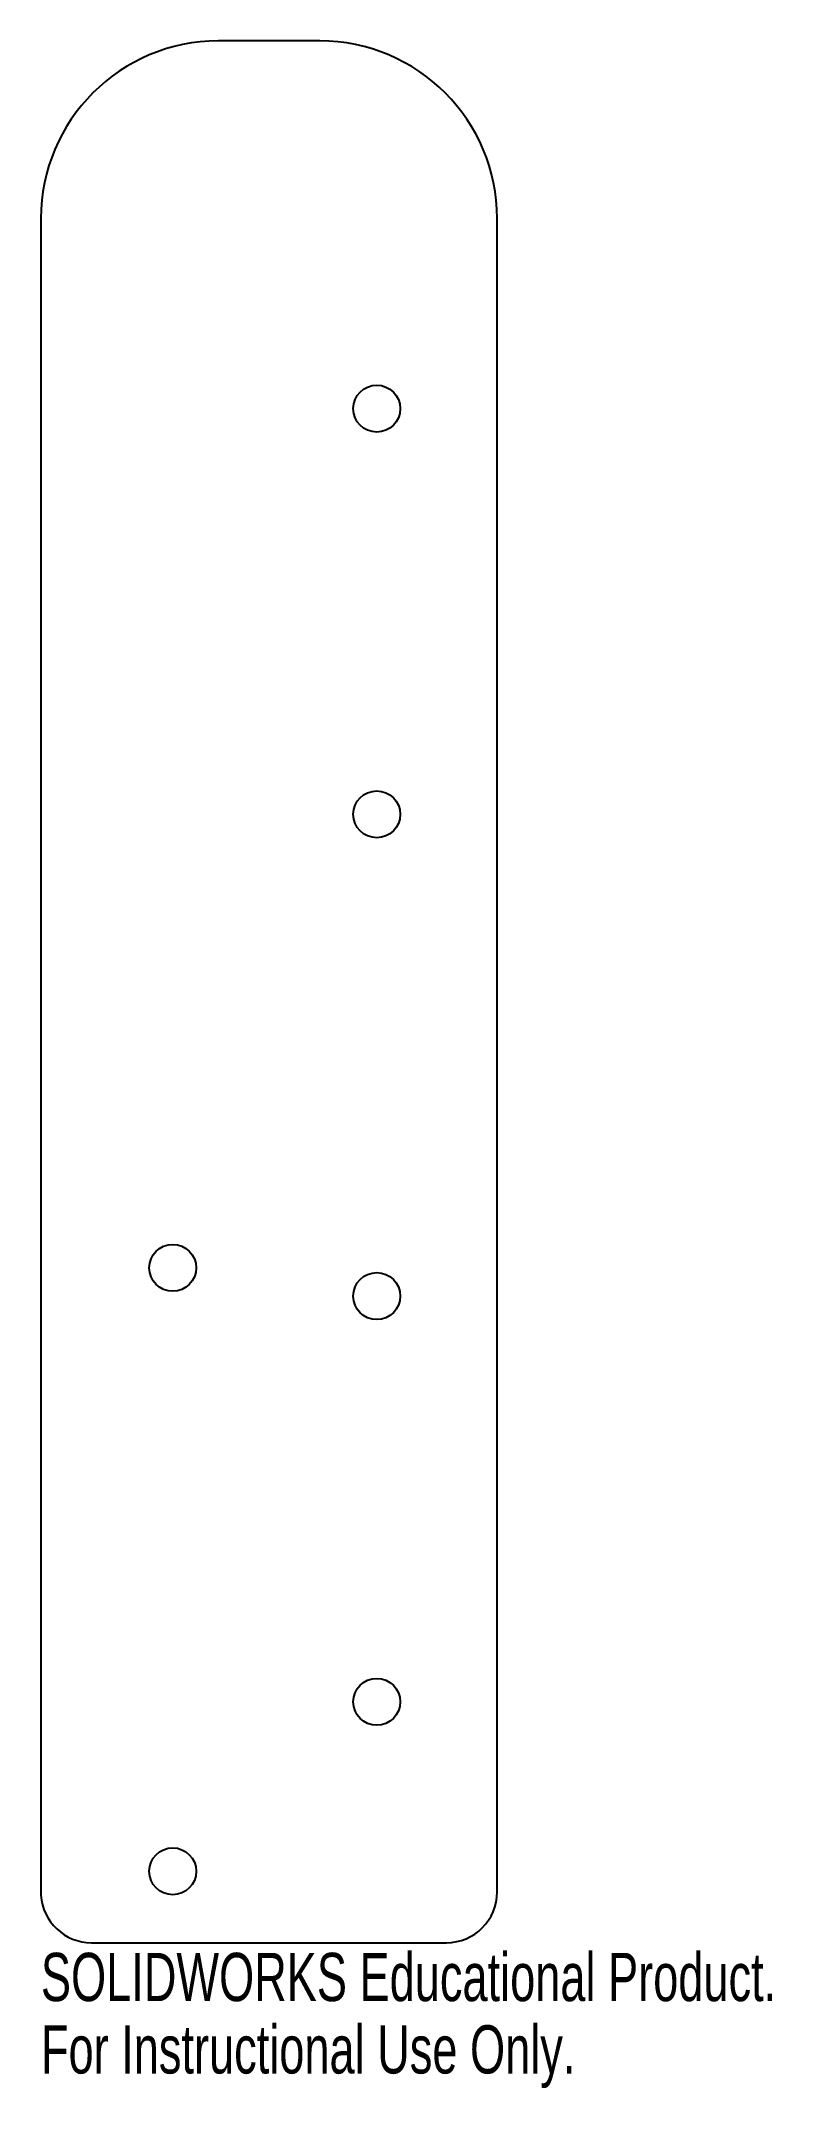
# Model space of a CAD drawing. Header units: inches. Extents: x 0 to 2.88, y -0.57 to 7.5.
import ezdxf

# ---------------------------------------------------------------- set-up
doc = ezdxf.new("R2010")
doc.units = ezdxf.units.IN
doc.header["$MEASUREMENT"] = 0
doc.styles.add('SLDTEXTSTYLE0', font='TXT', dxfattribs={"width": 0.7})

msp = doc.modelspace()

# ---------------------------------------------------------------- linework, layer by layer
at = {"color": 7, "linetype": 'Continuous', "lineweight": 25}
for p, q in [((1.1, 7.5), (0.7, 7.5)), ((0, 6.8), (0, 0.1875)), ((1.8, 0.2), (1.8, 6.8)), ((0.1996, 0), (1.6, 0))]:
    msp.add_line(p, q, dxfattribs=at)
for centre in [(1.325, 6.05), (1.325, 4.45), (0.52, 2.6615), (1.325, 2.55), (1.325, 0.95), (0.52, 0.2815)]:
    msp.add_circle(centre, 0.0925, dxfattribs=at)
for centre, radius, start, end in [((0.7, 6.8), 0.7, 90, 180), ((1.1, 6.8), 0.7, 0, 90), ((0.1996, 0.2), 0.2, 183.59307, 270), ((1.6, 0.2), 0.2, 270, 0)]:
    msp.add_arc(centre, radius, start, end, dxfattribs=at)

# ---------------------------------------------------------------- texts
at = {"color": 7, "linetype": 'Continuous', "char_height": 0.1903, "attachment_point": 1, "style": 'SLDTEXTSTYLE0'}
for s, insert in [('SOLIDWORKS Educational Product.', (0, -0.0401)), ('For Instructional Use Only.', (0, -0.3256))]:
    msp.add_mtext(s, dxfattribs=dict(at, insert=insert))

doc.saveas('drawing.dxf')
